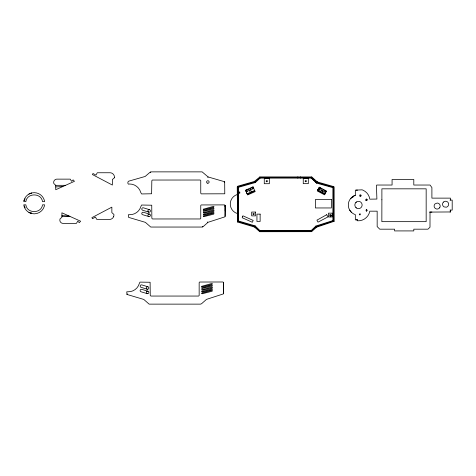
<?xml version="1.0" encoding="UTF-8"?>
<svg xmlns="http://www.w3.org/2000/svg" width="476" height="476" viewBox="0 0 476 476"><rect width="100%" height="100%" fill="white"/><g stroke="black" fill="none" stroke-linecap="round" stroke-linejoin="round"><path stroke-width="0.71" d="M223.601 283.75L223.541 282.429L222.881 281.988L199.569 282.036L199.158 282.655L199.158 295.536L198.635 296.054L150.91 296.054L150.249 295.4L150.113 282.256L139.968 282.119L139.307 283.571A11.353 11.353 0 0 1 128.163 291.776L126.765 291.812L126.955 294.442L143.782 299.44L149.143 304.134L200.563 304.134L201.532 303.748L206.483 299.386L223.393 293.906L223.601 282.702L223.601 288.075M225.19 206.655L225.136 205.334L224.476 204.894L201.158 204.948L200.747 205.561L200.747 218.442L200.223 218.966L152.499 218.966L151.844 218.305L151.743 205.21L141.562 205.025L140.896 206.477A11.353 11.353 0 0 1 129.758 214.682L128.33 214.759L128.544 217.348L145.37 222.346L150.737 227.046L202.157 227.046L203.127 226.659L208.071 222.292L224.987 216.812L225.166 205.608L225.19 210.981M55.757 185.325L55.728 189.728L74.47 181.314L73.114 179.874L71.584 181.314L70.216 179.137L56.644 179.137A3.284 3.284 0 0 0 53.871 183.605L55.757 185.325L65.539 185.325M237.399 186.467L238.506 187.3L255.273 182.552L260.152 178.119L311.304 178.119L311.774 176.941L317.29 181.933L333.694 186.598L334.14 187.443L334.176 221.286L316.635 227.183L311.548 231.675L259.771 231.723L254.41 227.028L237.583 222.03L237.238 186.943L237.816 186.181L254.339 181.457L259.932 176.911L311.774 176.941M259.361 231.639L259.837 230.455L311.25 230.455L315.939 226.017L332.879 220.59L334.021 221.495M24.347 200.61L25.109 198.766M366.895 210.612C366.109 207.863 365.223 212.695 367.311 210.089M319.45 189.252L320.265 187.717M320.651 192.042L322.139 189.252L319.069 187.615L317.581 190.412L324.84 194.267M321.77 192.637L323.258 189.847L326.328 191.477M324.757 192.072L325.572 190.537M316.403 182.927L317.064 181.772M207.762 177.542L208.101 176.947L202.127 171.866L151.201 171.866L149.94 172.354L145.15 176.465L128.633 181.189C127.336 181.784 127.586 185.122 129.555 183.998A11.543 11.543 0 0 1 140.759 192.494L141.61 193.952L151.618 193.762L151.826 180.713L152.344 180.041L200.17 180.017L200.753 180.594L200.753 193.161L201.164 193.863L224.773 193.791L224.678 181.755L208.101 176.947M311.304 178.119L316.611 183.129L317.29 181.933M254.41 227.028L255.094 225.85L259.837 230.455M316.498 182.118L316.843 181.606M366.794 210.743L366.395 211.285L366.395 209.392M450.463 200.11L450.463 198.129L431.899 198.129L431.899 187.556L430.036 185.033L413.799 185.033L413.799 179.488L392.075 179.488L392.075 185.033L376.778 185.033L376.445 185.372L376.897 199.057L369.81 199.164A11.632 11.632 0 0 0 363.158 190.245L362.075 189.829L355.328 190.144L355.328 195.374L353.394 196.171L351.282 197.79L349.658 199.902A10.186 10.186 0 0 0 349.664 210.089C351.014 212.159 352.918 213.903 355.328 214.616L355.328 219.876L357.577 219.876L357.583 220.81A11.835 11.835 0 0 0 369.81 211.171L377.165 211.171L377.165 226.594L379.747 229.182L394.574 229.182L394.574 230.919L413.799 230.919L413.799 229.182L427.948 229.182L430.001 227.213L430.018 212.082L450.463 211.957L450.463 210.089M366.895 200.152L366.347 200.467L366.395 199.057M350.58 198.712L353.394 196.171L355.328 195.243M315.594 182.165L316.451 181.237M126.955 294.442L127.449 293.93M237.583 222.03L238.577 221.001L238.506 187.3M355.864 202.473L356.381 202.026M330.07 216.949L332.248 215.051M351.288 197.802L352.198 197.094L353.085 197.094M224.22 182.237L224.749 181.838M332.879 220.59L332.879 187.633L333.938 186.824M253.208 187.264L250.031 188.68L251.703 192.435M246.211 191.763L253.72 188.419M250.287 192.369L247.121 193.78L247.365 194.363L254.88 191.019M251.441 191.858L254.624 190.442M28.887 194.071L31.446 193.012L31.47 193.44L31.154 193.137M237.256 194.535L235.257 195.362A9.984 9.984 0 0 0 235.257 212.659L237.667 213.659M55.757 186.943L62.909 186.503M449.993 211.963L450.463 211.957M357.518 190.144L356.274 190.144M357.577 219.876L356.274 219.876M238.506 191.983L239.773 191.983L239.773 193.256L238.506 193.238M238.506 192.607L239.773 192.607M449.998 200.11L452.2 200.11L452.2 210.089L449.998 210.089M429.465 212.088L431.91 212.088M31.154 213.266L31.47 213.266M61.928 216.396L69.907 216.396M61.928 215.586L61.928 217.205L60.041 218.918A3.284 3.284 0 0 0 62.814 223.393L76.386 223.393L77.749 221.215L79.284 222.655L80.64 221.215L61.898 212.802L61.928 215.586L69.079 216.027M359.802 194.981L361.123 195.154M148.839 212.123L149.166 212.171A1.267 1.267 0 0 0 150.392 210.576A1.267 1.267 0 0 0 148.536 209.809L148.274 210.011A1.267 1.267 0 0 0 147.947 211.231L148.072 211.534A1.267 1.267 0 0 0 148.839 212.123L142.723 210.261A1.267 1.267 0 0 1 141.83 208.714A1.267 1.267 0 0 1 143.377 207.816L149.494 209.684M147.251 289.218L147.578 289.259A1.267 1.267 0 0 0 148.798 287.671A1.267 1.267 0 0 0 146.941 286.903L146.679 287.099A1.267 1.267 0 0 0 146.352 288.325L146.477 288.629A1.267 1.267 0 0 0 147.251 289.218L141.134 287.355A1.267 1.267 0 0 1 140.236 285.802A1.267 1.267 0 0 1 141.788 284.91L147.905 286.772M316.611 183.129L332.879 187.633M238.577 221.001L255.094 225.85M149.494 214.111L143.318 212.26C141.765 211.784 141.075 214.343 142.663 214.706L148.839 216.55M147.905 291.199L141.723 289.354A1.267 1.267 0 0 0 140.176 290.247A1.267 1.267 0 0 0 141.069 291.8L147.251 293.644M28.887 212.421L31.446 213.48L34.189 213.843A10.597 10.597 0 0 0 44.417 205.989L44.571 204.829L42.519 204.829C41.412 213.831 26.959 213.831 25.853 204.829L23.8 204.829L23.955 205.989A10.597 10.597 0 0 0 31.446 213.48L31.47 213.052M325.733 192.596L318.486 188.74L317.879 189.853L320.949 191.483M322.068 192.078L325.138 193.708M356.316 207.911L355.81 207.453A3.635 3.635 0 0 1 355.947 202.395A3.635 3.635 0 0 1 361.01 202.371L361.165 202.538A3.635 3.635 0 0 1 361.028 207.595A3.635 3.635 0 0 1 355.965 207.619M311.417 177.834L315.814 181.927M366.698 199.105L367.311 199.902M349.664 210.089L351.282 212.201M315.939 226.017L316.635 227.183M207.25 221.923L207.595 222.506M254.595 181.326L255.273 182.552M311.25 230.455L311.798 231.586M202.49 226.344L202.758 226.909M246.223 191.757L245.693 190.608L248.871 189.192L250.543 192.947M252 187.282L252.708 188.871M246.514 189.722L247.222 191.31M246.604 192.625L247.109 193.786M24.347 205.882L25.109 207.726M259.712 176.983L260.152 178.119M150.523 171.991L150.743 172.562M225.166 205.608L225.19 206.477M223.571 282.702L223.595 283.571M225.166 205.424L225.19 216.354M223.571 282.518L223.601 293.448M300.374 176.852L300.374 178.119M297.845 176.852L297.845 178.119M31.154 212.921L31.154 213.361M30.851 193.262L30.851 193.696M30.851 212.796L30.851 213.236M381.889 199.795L381.847 221.661L426.163 221.661L426.163 188.829L381.889 188.829L381.889 199.795M23.955 200.503L23.8 201.663L25.853 201.663C26.959 192.667 41.412 192.667 42.519 201.663L44.571 201.663L44.417 200.503A10.597 10.597 0 0 0 23.955 200.503M203.27 209.22L203.71 209.791L213.688 207.238L214.01 206.685L213.569 206.346L203.27 209.22M203.27 210.856L203.71 211.427L213.688 208.875L214.01 208.321L213.569 207.982L203.27 210.856M203.371 212.707L203.811 213.278L213.789 210.725L214.111 210.172L213.67 209.833L203.371 212.707M203.335 214.486L203.776 215.057L213.754 212.504L214.075 211.945L213.635 211.612L203.335 214.486M203.3 216.122L203.734 216.693L213.712 214.14L214.033 213.581L213.599 213.248L203.3 216.122M201.681 286.314L202.121 286.885L212.1 284.333L212.421 283.773L211.981 283.44L201.681 286.314M201.681 287.95L202.116 288.521L212.094 285.969L212.415 285.416L211.981 285.076L201.681 287.95M201.776 289.795L202.217 290.366L212.195 287.819L212.516 287.26L212.076 286.927L201.776 289.795M201.741 291.574L202.181 292.145L212.159 289.598L212.48 289.039L212.04 288.7L201.741 291.574M201.705 293.21L202.145 293.781L212.123 291.235L212.445 290.675L212.004 290.342L201.705 293.21M359.326 214.194C360.1 216.604 361.207 212.486 359.326 214.194M114.401 177.774L112.366 179.553L112.366 185.045L92.415 174.549L92.969 173.496L95.985 175.085L97.288 172.752L110.021 172.752A4.421 4.421 0 0 1 113.931 175.114L114.204 175.745A4.421 4.421 0 0 1 114.401 177.774M242.653 216.396L242.195 217.728L252.345 222.28L253.178 220.424L242.909 215.818L242.653 216.396M113.693 216.443L113.419 217.074A4.421 4.421 0 0 1 109.51 219.436L96.777 219.436L95.474 217.104L92.457 218.692L91.904 217.645L111.854 207.143L111.854 212.635L113.889 214.414A4.421 4.421 0 0 1 113.693 216.443M319.289 187.199L317.284 190.965L324.543 194.827L326.548 191.06L319.289 187.199M443.436 202.098L442.954 202.728A3.052 3.052 0 0 0 444.072 206.905L446.387 207.209A3.052 3.052 0 0 0 448.243 202.728C447.309 201.033 444.78 200.705 443.436 202.098M439.788 207.584C438.723 209.559 435.594 209.559 434.528 207.584A3.034 3.034 0 0 1 435.01 203.918L437.158 203.032A3.034 3.034 0 0 1 439.788 207.584M316.29 226.6L311.524 231.021L259.61 231.021L254.749 226.439L238.077 221.518L237.875 186.824L254.934 181.939L259.932 177.548L311.53 177.548L316.951 182.534L333.408 187.229L333.408 221.007L316.29 226.6M148.536 214.236L148.274 214.438A1.267 1.267 0 0 0 147.947 215.658L148.072 215.961A1.267 1.267 0 0 0 149.803 216.425A1.267 1.267 0 0 0 150.261 214.7A1.267 1.267 0 0 0 148.536 214.236M146.941 291.33L146.679 291.526A1.267 1.267 0 0 0 146.352 292.752L146.477 293.055A1.267 1.267 0 0 0 148.209 293.519A1.267 1.267 0 0 0 148.673 291.788A1.267 1.267 0 0 0 146.941 291.33M326.744 214.694L316.921 220.156L318.022 222.143L327.922 216.931L326.744 214.694M253.012 186.83L245.503 190.174L247.627 194.94L255.136 191.596L253.012 186.83M308.311 178.601L303.254 178.601L303.254 183.659L308.311 183.659L308.311 178.601M269.333 178.643L264.269 178.643L264.269 183.706L269.333 183.706L269.333 178.643M331.355 199.509L315.392 199.509L315.392 207.958L331.355 207.958L331.355 199.509M255.481 212.07L251.685 212.07L251.685 215.866L255.481 215.866L255.481 212.07M332.248 213.159L328.452 213.159L328.452 216.949L332.248 216.949L332.248 213.159M260.134 214.123L256.939 214.123L256.939 221.471L260.134 221.471L260.134 214.123M253.268 214.515A0.631 0.631 0 0 0 254.22 213.968A0.631 0.631 0 0 0 253.268 213.421A0.631 0.631 0 0 0 253.268 214.515M266.352 181.618A0.631 0.631 0 0 0 267.411 181.338A0.631 0.631 0 0 0 266.637 180.565A0.631 0.631 0 0 0 266.352 181.618M305.467 181.677A0.631 0.631 0 0 0 306.413 181.13A0.631 0.631 0 0 0 305.467 180.582A0.631 0.631 0 0 0 305.467 181.677M330.035 215.604A0.631 0.631 0 0 0 330.981 215.051A0.631 0.631 0 0 0 330.035 214.503A0.631 0.631 0 0 0 330.035 215.604M365.901 200.283A0.631 0.631 0 0 0 366.96 200.003A0.631 0.631 0 0 0 366.181 199.23A0.631 0.631 0 0 0 365.901 200.283M360.1 196.267A0.631 0.631 0 0 0 361.046 195.719A0.631 0.631 0 0 0 360.1 195.172A0.631 0.631 0 0 0 360.1 196.267M207.233 183.099A1.267 1.267 0 0 0 209.131 182.005A1.267 1.267 0 0 0 207.233 180.91A1.267 1.267 0 0 0 207.233 183.099"/></g></svg>
